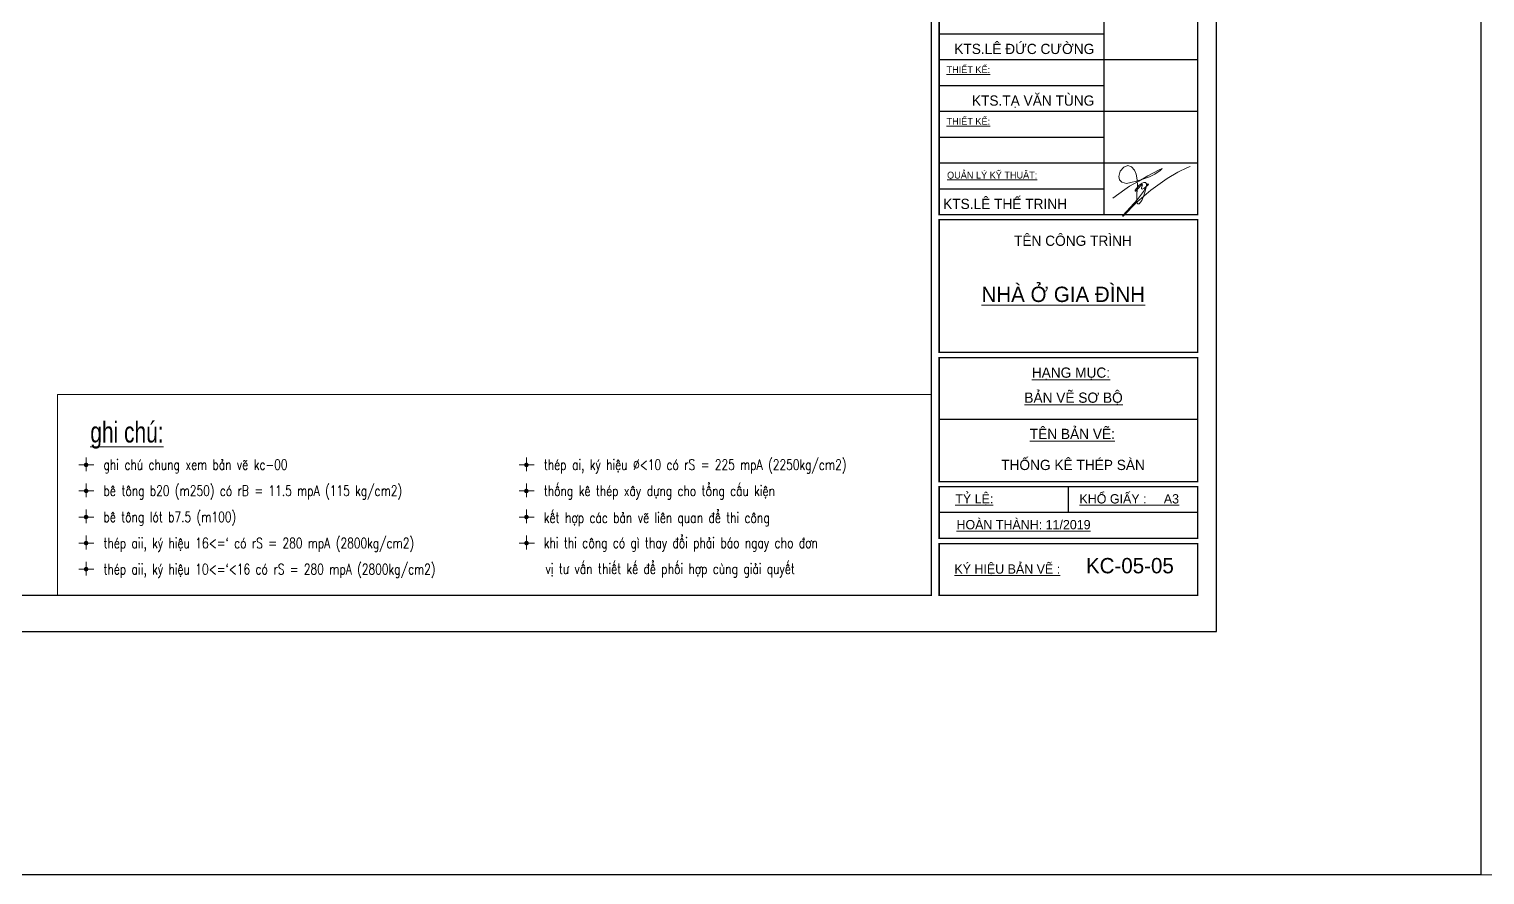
# Model space of a CAD drawing. Extents: x -1855204 to -1466800, y -1308584 to -996495.
# Drawn here: x -1683617 to -1655685, y -1269883 to -1253651 of the extents above; entities that cross this region are included whole.
import ezdxf
from ezdxf.enums import TextEntityAlignment as Align

# ---------------------------------------------------------------- set-up
doc = ezdxf.new("R2010")
doc.units = 0
doc.header["$LTSCALE"] = 150
doc.layers.get('Defpoints').update_dxf_attribs({"lineweight": 18})
for name, color, linetype, lineweight in [('05.Text', 253, 'Continuous', 18), ('11.Khung bo', 32, 'Continuous', 50), ('12.Khung', 36, 'Continuous', 25), ('KCVN-THAY', 7, 'Continuous', 25), ('LS-DIM', 251, 'Continuous', 13), ('LS-TEXT', 60, 'Continuous', 20), ('LS-THAY', 7, 'Continuous', 20)]:
    doc.layers.add(name, color=color, linetype=linetype, lineweight=lineweight)
doc.styles.add('KCVN-LEADER', font='vnromadi.shx', dxfattribs={"width": 0.7, "height": 4})
doc.styles.add('VnAvantH', font='')
doc.styles.add('vnsimpli', font='vnsimli.shx', dxfattribs={"width": 0.75})
doc.styles.get('VnAvantH').set_extended_font_data('.VnAvantH')

# ---------------------------------------------------------------- blocks, each defined once
blk = doc.blocks.new('*U4')
at = {"layer": 'KCVN-THAY', "color": 140}
blk.add_lwpolyline([(214871.76, 86966.68), (215381.8, 86966.68), (215381.8, 86579.68), (214871.76, 86579.68)], close=True, dxfattribs=at)
blk = doc.blocks.new('100')
at = {"layer": '05.Text', "color": 1}
blk.add_lwpolyline([(1899575, -937551), (1899804, -937384), (1899898, -937322), (1900076, -937228), (1900253, -937123), (1900467, -937003), (1900530, -936977), (1900488, -937019), (1900384, -937087), (1900285, -937139), (1900132, -937194), (1900034, -937228), (1899924, -937254), (1899841, -937269), (1899747, -937243), (1899705, -937196), (1899689, -937134), (1899716, -937034), (1899789, -936956), (1899862, -936920), (1899935, -936946), (1899992, -937014), (1900024, -937092), (1900045, -937196), (1900050, -937322), (1900039, -937473), (1900039, -937577), (1900039, -937640), (1900060, -937661), (1900086, -937661), (1900133, -937598), (1900175, -937504), (1900206, -937395), (1900222, -937311), (1900222, -937275), (1900206, -937254), (1900175, -937249), (1900139, -937264), (1900086, -937301), (1900003, -937400), (1900003, -937416), (1900018, -937416), (1900118, -937306), (1900144, -937285), (1900150, -937293), (1900128, -937353), (1900128, -937374), (1900144, -937379), (1900180, -937358), (1900243, -937306), (1900264, -937290), (1900253, -937276), (1900234, -937290), (1900219, -937326), (1900170, -937426), (1900050, -937577), (1899773, -937880), (1899763, -937901), (1899773, -937901), (1900039, -937630), (1900306, -937400), (1900624, -937175), (1900833, -937050), (1901016, -936961), (1901073, -936940), (1901073, -936940)], dxfattribs=at)
at = {"layer": '11.Khung bo', "const_width": 26.7}
for points in [[(1860913, -945240), (1860913, -916940), (1896063, -916940), (1896063, -945240)], [(1896213, -937871), (1901213, -937871), (1901213, -930871), (1896213, -930871)], [(1896213, -940540), (1901213, -940540), (1901213, -937971), (1896213, -937971)], [(1896213, -943040), (1901213, -943040), (1901213, -940640), (1896213, -940640)], [(1896213, -944140), (1901213, -944140), (1901213, -943140), (1896213, -943140)], [(1896213, -945240), (1901213, -945240), (1901213, -944240), (1896213, -944240)]]:
    blk.add_lwpolyline(points, close=True, dxfattribs=at)
at = {"layer": '12.Khung'}
for p, q in [((1899399, -930871), (1899399, -937871)), ((1896213, -934371), (1899399, -934371)), ((1896213, -934871), (1901213, -934871)), ((1896213, -935371), (1899399, -935371)), ((1896213, -935871), (1901213, -935871)), ((1896213, -936371), (1899399, -936371)), ((1896213, -936871), (1901213, -936871)), ((1896213, -937371), (1899399, -937371)), ((1901213, -941840), (1896213, -941840)), ((1898713, -943640), (1898713, -943140)), ((1901213, -943640), (1896213, -943640))]:
    blk.add_line(p, q, dxfattribs=at)
at = {"layer": '12.Khung', "color": 1}
blk.add_lwpolyline([(1901579, -945940), (1901579, -916240), (1859580, -916240), (1859580, -945940)], close=True, dxfattribs=at)
at = {"layer": '05.Text', "style": 'VnAvantH'}
for s, p in [('KTS.lª ®øc c\xadêng', (1899215, -934764)), ('KTS.t¹ v¨n tïng', (1899215, -935764)), ('KTS.lª thÕ trinh', (1898687, -937764))]:
    blk.add_text(s, height=198, dxfattribs=at).set_placement(p, align=Align.RIGHT)
for s, height, p in [('%%UthiÕt kÕ:', 132, (1896355, -935133)), ('%%UthiÕt kÕ:', 132, (1896355, -936133)), ('%%Uqu¶n lý kü thuËt:', 132, (1896366, -937174)), ('tªn C¤NG TR×NH', 198, (1897662, -938477)), ('%%UNHµ ë GIA §×NH', 297, (1897032, -939564)), ('%%Uh¹ng môc:', 198, (1898005, -941030)), ('%%Ub¶n vÏ s¬ bé', 198, (1897861, -941515)), ('%%Utªn b¶n vÏ:', 198, (1897966, -942216)), ('%%Utû lÖ:', 180, (1896525, -943464)), ('%%UKHæ GIÊY :     A3', 180, (1898928, -943464)), ('%%Uhoµn thµnh: 11/2019', 180, (1896548, -943964)), ('%%Uký hiÖu b¶n vÏ :', 180, (1896508, -944823))]:
    blk.add_text(s, height=height, dxfattribs=at).set_placement(p)
blk = doc.blocks.new('n')
at = {"layer": 'LS-TEXT', "linetype": 'Continuous'}
for p, q in [((-27, 0), (-175, 0)), ((-175, 0), (188, 0)), ((0, 0), (0, 178)), ((0, 178), (0, -151))]:
    blk.add_line(p, q, dxfattribs=at)
at = {"layer": 'LS-TEXT', "linetype": 'Continuous', "const_width": 54}
blk.add_lwpolyline([(-27, 0, 1), (27, 0, 1)], format="xyb", close=True, dxfattribs=at)
blk = doc.blocks.new('GHI CHU NHA BE TONG 4')
at = {"layer": 'LS-THAY'}
blk.add_lwpolyline([(-231665, -812358), (-214897, -812358), (-214897, -816208), (-231665, -816208)], close=True, dxfattribs=at)
at = {"layer": 'LS-THAY', "xscale": 0.7999999999301508}
for p, yscale, zscale in [((-231116, -813708), 0.7999999998137355, 0.7999999999645904), ((-222668, -813708), 0.7999999998137355, 0.7999999999645904), ((-231115, -814208), 0.7999999998137355, 0.7999999999645904), ((-222669, -814208), 0.7999999998137355, 0.7999999999645904), ((-231116, -814708), 0.7999999998137355, 0.7999999999645904), ((-222667, -814708), 0.8000000002793967, 0.7999999999980599), ((-231116, -815208), 0.7999999998137355, 0.7999999999645904), ((-222665, -815208), 0.7999999998137355, 0.7999999999645904), ((-231116, -815708), 0.7999999998137355, 0.7999999999645904)]:
    blk.add_blockref('n', p, dxfattribs=dict(at, yscale=yscale, zscale=zscale))
at = {"layer": 'LS-TEXT', "color": 60, "style": 'KCVN-LEADER', "width": 0.75}
blk.add_text('%%Ughi chó:', height=400, dxfattribs=at).set_placement((-231035, -813278))
at = {"layer": 'LS-TEXT', "style": 'vnsimpli', "width": 0.75}
for s, p in [('   ghi chó chung xem b¶n vÏ kc-00', (-231116, -813802)), ('   thÐp ai, ký hiÖu %%C<10 cã rS = 225 mpA (2250kg/cm2)', (-222668, -813804)), ('   bª t«ng b20 (m250) cã rB = 11.5 mpA (115 kg/cm2)', (-231116, -814303)), ('   thèng kª thÐp x©y dùng cho tæng cÊu kiÖn', (-222669, -814304)), ('   bª t«ng lãt b7.5 (m100)', (-231118, -814806)), ('   kÕt hîp c¸c b¶n vÏ liªn quan ®Ó thi c«ng', (-222668, -814820)), ('   thÐp aii, ký hiÖu 16<=` cã rS = 280 mpA (2800kg/cm2)', (-231118, -815308)), ('   khi thi c«ng cã g× thay ®æi ph¶i b¸o ngay cho ®¬n', (-222670, -815304)), ('   thÐp aii, ký hiÖu 10<=`<16 cã rS = 280 mpA (2800kg/cm2)', (-231118, -815808)), ('vÞ t\xad vÊn thiÕt kÕ ®Ó phèi hîp cïng gi¶i quyÕt', (-222304, -815801))]:
    blk.add_text(s, height=200, dxfattribs=at).set_placement(p)

msp = doc.modelspace()

# ---------------------------------------------------------------- linework, layer by layer
at = {"layer": 'LS-THAY', "color": 140}
msp.add_lwpolyline([(-1855203.1, -1269883.3), (-1466800.1, -1269882.8), (-1466800.1, -1308583.6), (-1855203.1, -1308583.6)], close=True, dxfattribs=at)

# ---------------------------------------------------------------- block references
at = {"layer": '05.Text', "xscale": 0.991454545641318, "yscale": 0.991454545641318, "zscale": 0.9914545456793755}
msp.add_blockref('100', (-3546164.4, -327353.1), dxfattribs=at)
at = {"layer": 'Defpoints', "xscale": 100, "yscale": 100, "zscale": 100}
msp.add_blockref('*U4', (-23193943.1, -9927850.9), dxfattribs=at)
at = {"layer": 'LS-DIM'}
msp.add_blockref('GHI CHU NHA BE TONG 4', (-1451407.4, -448306.9), dxfattribs=at)

# ---------------------------------------------------------------- texts
at = {"layer": '05.Text', "color": 1, "style": 'VnAvantH'}
for s, height, p in [('thèng kª thÐp sµn', 196.306, (-1662208.5, -1262113.6)), ('KC-05-05', 294.46, (-1661653.8, -1264095.4))]:
    msp.add_text(s, height=height, dxfattribs=at).set_placement(p, align=Align.RIGHT)

doc.saveas('drawing.dxf')
